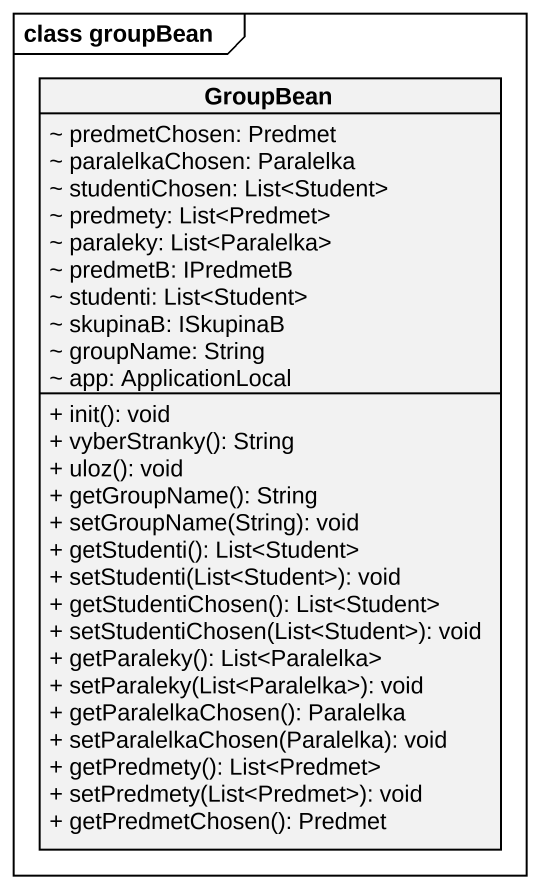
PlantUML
@startuml
mainframe class groupBean
hide circle
hide empty members
skinparam classAttributeIconSize 0
class GroupBean {
  ~ predmetChosen: Predmet
  ~ paralelkaChosen: Paralelka
  ~ studentiChosen: List<Student>
  ~ predmety: List<Predmet>
  ~ paraleky: List<Paralelka>
  ~ predmetB: IPredmetB
  ~ studenti: List<Student>
  ~ skupinaB: ISkupinaB
  ~ groupName: String
  ~ app: ApplicationLocal
  + init(): void
  + vyberStranky(): String
  + uloz(): void
  + getGroupName(): String
  + setGroupName(String): void
  + getStudenti(): List<Student>
  + setStudenti(List<Student>): void
  + getStudentiChosen(): List<Student>
  + setStudentiChosen(List<Student>): void
  + getParaleky(): List<Paralelka>
  + setParaleky(List<Paralelka>): void
  + getParalelkaChosen(): Paralelka
  + setParalelkaChosen(Paralelka): void
  + getPredmety(): List<Predmet>
  + setPredmety(List<Predmet>): void
  + getPredmetChosen(): Predmet
}
@enduml
